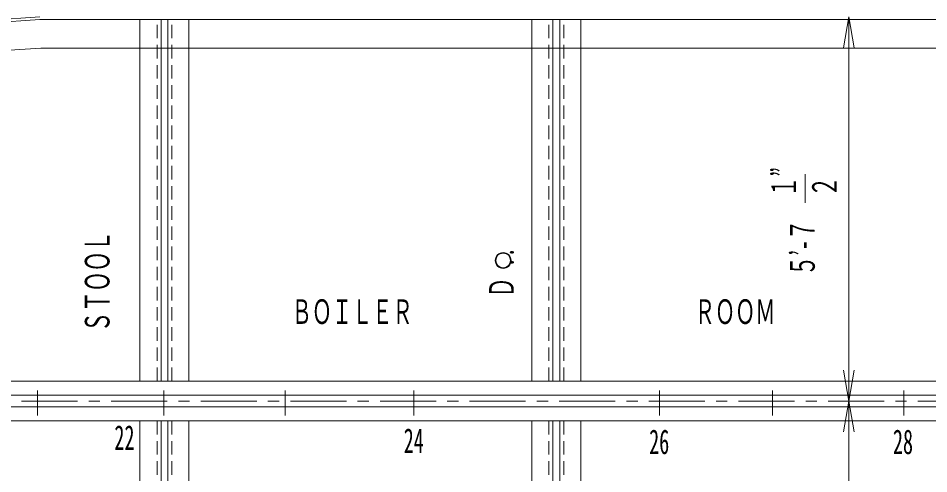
# Model space of a CAD drawing. Units: millimetres, scale not verified. Extents: x -28714 to 28714, y -20310 to 20310.
# Drawn here: x -8522 to -4458, y -10466 to -8433 of the extents above; entities that cross this region are included whole.
import ezdxf
from ezdxf.enums import TextEntityAlignment as Align

# ---------------------------------------------------------------- set-up
doc = ezdxf.new("R2010")
doc.units = ezdxf.units.MM
doc.header["$LTSCALE"] = 50
doc.linetypes.add('CHAIN1', pattern=[8, 5, -1, 1, -1])
doc.linetypes.add('DASHED1', pattern=[1.8, 1.2, -0.6])
for name, color, linetype, lineweight in [('0-0_0', 3, 'Continuous', 18), ('0-1', 4, 'CHAIN1', 18), ('0-2_寸法', 2, 'Continuous', 18)]:
    doc.layers.add(name, color=color, linetype=linetype, lineweight=lineweight)
doc.styles.add('ＭＳ ゴシック', font='')
doc.styles.get('ＭＳ ゴシック').set_extended_font_data('MS Gothic')

msp = doc.modelspace()

# ---------------------------------------------------------------- linework, layer by layer
at = {"layer": '0-0_0'}
for p, q in [((-7978.28, -10052.4), (-7978.28, -8439.5)), ((-7884.3, -10052.4), (-7884.3, -8439.5)), ((-7853.82, -10052.4), (-7853.82, -8439.5)), ((-7759.84, -10052.4), (-7759.84, -8439.5)), ((-6229.15, -10052.4), (-6229.15, -8439.5)), ((-6135.17, -10052.4), (-6135.17, -8439.5)), ((-6104.69, -10052.4), (-6104.69, -8439.5)), ((-6010.71, -10052.4), (-6010.71, -8439.5)), ((19324.21, -10052.4), (-12307.01, -10052.4)), ((905.66, -10115.9), (-12307.01, -10115.9)), ((-8435.65, -10093.88), (-8435.65, -10206.55)), ((-7872, -10093.88), (-7872, -10206.55)), ((-7330.23, -10093.88), (-7330.23, -10206.55)), ((-6755.45, -10093.88), (-6755.45, -10206.55)), ((-5659.6, -10093.88), (-5659.6, -10206.55)), ((-5154.66, -10093.88), (-5154.66, -10206.55)), ((-4568.62, -10093.88), (-4568.62, -10206.55)), ((905.66, -10166.7), (-12307.01, -10166.7)), ((19324.21, -10230.2), (-12307.01, -10230.2)), ((-7978.28, -10230.2), (-7978.28, -11886.17)), ((-7884.3, -10230.2), (-7884.3, -11886.08)), ((-7853.82, -10230.2), (-7853.82, -11886.05)), ((-7759.84, -10230.2), (-7759.84, -11885.95)), ((-6229.15, -10230.2), (-6229.15, -11886.17)), ((-6135.17, -10230.2), (-6135.17, -11886.08)), ((-6104.69, -10230.2), (-6104.69, -11886.05)), ((-6010.71, -10230.2), (-6010.71, -11885.95))]:
    msp.add_line(p, q, dxfattribs=at)
at = {"layer": '0-0_0', "color": 1, "linetype": 'DASHED1'}
for p, q in [((-7902.08, -10052.4), (-7902.08, -8439.5)), ((-7836.04, -10052.4), (-7836.04, -8439.5)), ((-6152.95, -10052.4), (-6152.95, -8439.5)), ((-6086.91, -10052.4), (-6086.91, -8439.5)), ((-7902.08, -10230.2), (-7902.08, -11886.1)), ((-7836.04, -10230.2), (-7836.04, -11886.03)), ((-6152.95, -10230.2), (-6152.95, -11886.1)), ((-6086.91, -10230.2), (-6086.91, -11886.03))]:
    msp.add_line(p, q, dxfattribs=at)
at = {"layer": '0-0_0'}
for points in [[(-15704.23, -9249.9), (-15100.48, -9111.36), (-14488.07, -8992.63), (-14016.3, -8913.44), (-12888.24, -8748.17), (-12307.01, -8686.4), (-11411.64, -8615.42), (-10590.46, -8548.29), (-9408.45, -8481.31), (-8639.68, -8441.43), (-8425.89, -8426.8)], [(-15701.39, -9262.27), (-15097.85, -9123.79), (-14485.81, -9005.13), (-14014.33, -8925.99), (-12886.64, -8760.77), (-12305.84, -8699.04), (-11410.62, -8628.08), (-10589.59, -8560.97), (-9407.76, -8493.99), (-8638.92, -8454.1), (-8425.46, -8439.5), (-3496.63, -8439.5), (-3496.63, -10496.9), (-1285.53, -10496.9)], [(-15071.55, -9248.05), (-14463.21, -9130.11), (-13994.61, -9051.46), (-12870.72, -8886.79), (-12294.11, -8825.51), (-11400.43, -8754.67), (-10580.82, -8687.67), (-9400.88, -8620.81), (-8631.3, -8580.88), (-8421.12, -8566.5), (-3572.83, -8566.5), (-3572.83, -10496.9)]]:
    msp.add_lwpolyline(points, dxfattribs=at)
at = {"layer": '0-1'}
msp.add_line((22142.93, -10141.3), (-21383.31, -10141.3), dxfattribs=at)
at = {"layer": '0-2_寸法'}
for p, q in [((-4814.61, -8426.8), (-4838.93, -8564.67)), ((-5009.69, -9257.24), (-5009.69, -9129)), ((-4814.61, -10141.3), (-4838.93, -10003.43)), ((-4814.61, -10141.3), (-4790.3, -10003.43)), ((-4814.61, -10141.3), (-4838.93, -10279.17)), ((-4814.61, -10141.3), (-4790.3, -10279.17)), ((-4814.61, -12274.9), (-4814.61, -10141.3))]:
    msp.add_line(p, q, dxfattribs=at)
msp.add_lwpolyline([(-4814.61, -10141.3), (-4814.61, -8426.8), (-4790.3, -8564.67)], dxfattribs=at)
for radius in [35.31, 32.77]:
    msp.add_circle((-6357.46, -9514.11), radius, dxfattribs=at)

# ---------------------------------------------------------------- texts
at = {"layer": '0-2_寸法', "style": 'ＭＳ ゴシック', "width": 0.6}
for s, p in [('１”', (-5017.16, -9230.66)), ('２', (-4835.35, -9229.85)), ('５’-７', (-4933.59, -9583.16)), ('ＳＴＯＯＬ', (-8081.23, -9833.35)), ('Ｄ ..', (-6276.86, -9680.03))]:
    msp.add_text(s, height=110, rotation=90, dxfattribs=at).set_placement(p, align=Align.BOTTOM_LEFT)
for s, p in [('ＢＯＩＬＥＲ', (-7301.34, -9830.52)), ('ＲＯＯＭ', (-5502.21, -9830.52)), ('22', (-8092.55, -10392.37)), ('24', (-6801.25, -10406.14)), ('26', (-5705.88, -10411.16)), ('28', (-4617.93, -10411.16))]:
    msp.add_text(s, height=110, dxfattribs=at).set_placement(p, align=Align.BOTTOM_LEFT)

doc.saveas('drawing.dxf')
